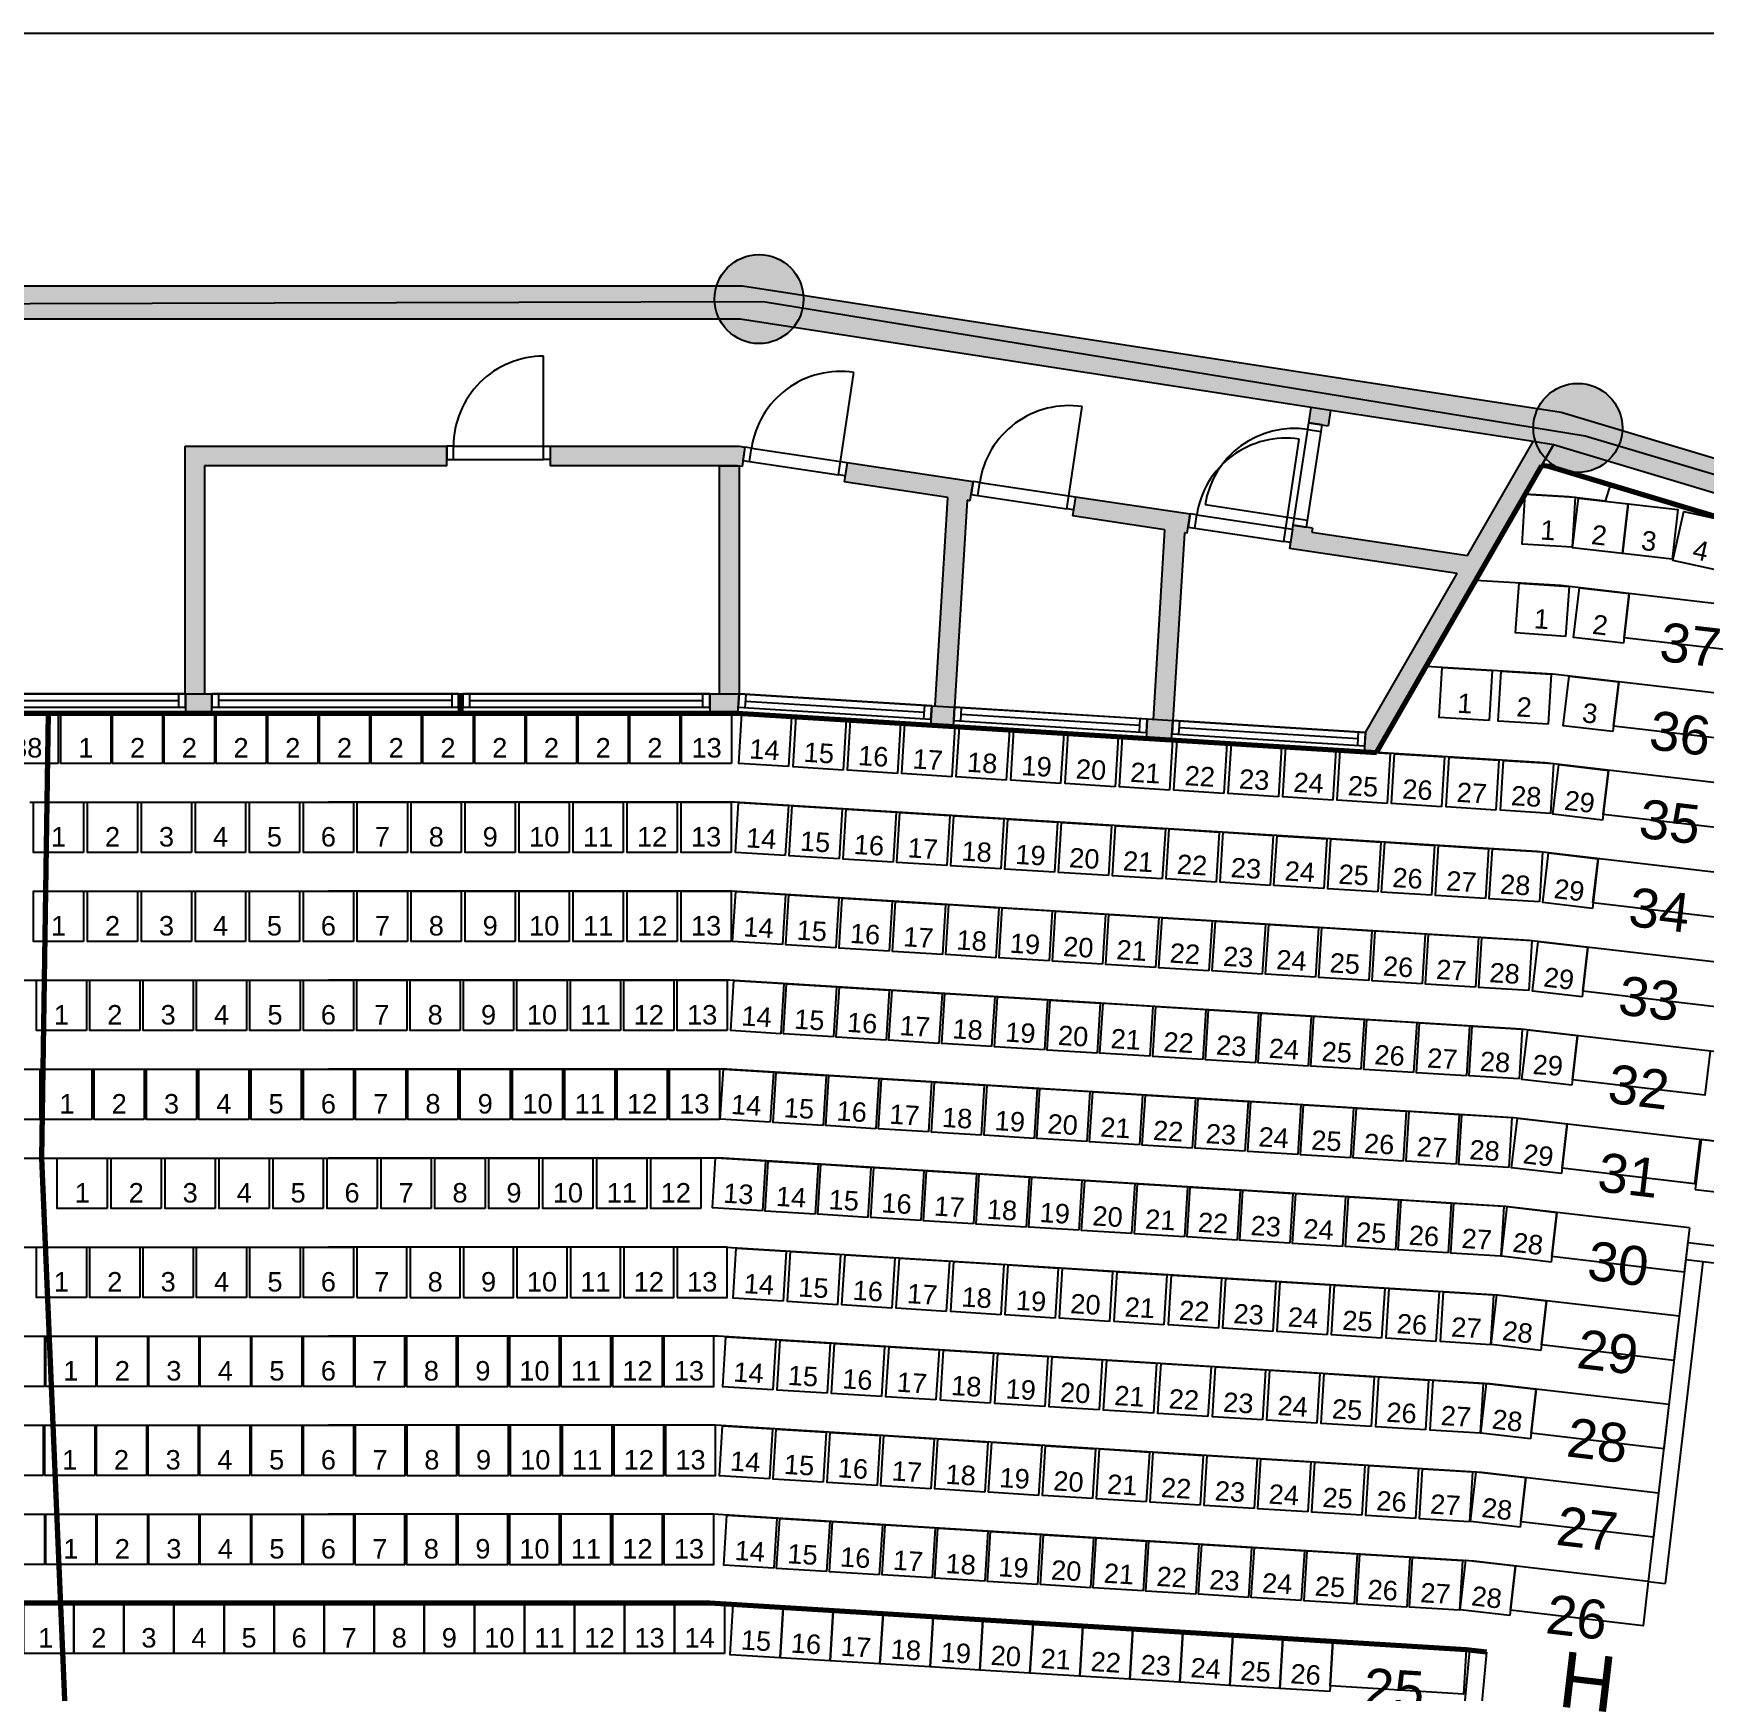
# Model space of a CAD drawing. Header units: millimetres. Extents: x 42980 to 202332, y 27411 to 140378.
# Drawn here: x 116102 to 131123, y 125474 to 140378 of the extents above; entities that cross this region are included whole.
import ezdxf
from ezdxf.enums import TextEntityAlignment as Align

# ---------------------------------------------------------------- set-up
doc = ezdxf.new("R2010")
doc.units = ezdxf.units.MM
doc.header["$LTSCALE"] = 100
doc.layers.get('0').update_dxf_attribs({"linetype": 'CONTINUOUS'})
for name, color, linetype in [('_insida yttervägg arena', 6, 'CONTINUOUS'), ('_kontur regicentral', 5, 'CONTINUOUS'), ('A-3311-EA-', 3, 'CONTINUOUS'), ('A-3311-FYLL', 1, 'CONTINUOUS'), ('A-33111---', 1, 'CONTINUOUS'), ('A-3312-EA-', 7, 'CONTINUOUS'), ('A-3312-FYLL', 7, 'CONTINUOUS'), ('A-3320-EA-', 3, 'CONTINUOUS'), ('A-3320-FYLL', 3, 'CONTINUOUS'), ('A-3651-EA-', 1, 'CONTINUOUS'), ('A-3652-EA-', 1, 'CONTINUOUS'), ('D-RADER', 252, 'CONTINUOUS'), ('E-RADER', 252, 'CONTINUOUS'), ('E-STOLAR', 1, 'CONTINUOUS'), ('E-STOLNUMMER', 7, 'CONTINUOUS'), ('G-RADER', 252, 'CONTINUOUS'), ('G-RADNUMMER', 4, 'CONTINUOUS'), ('G-STOLAR', 1, 'CONTINUOUS'), ('G-STOLAR_TELE_2', 3, 'CONTINUOUS'), ('G-STOLNUMMER', 7, 'CONTINUOUS'), ('G-TRAPPA', 254, 'CONTINUOUS'), ('H-RADER', 252, 'CONTINUOUS'), ('H-RADNUMMER', 4, 'CONTINUOUS'), ('H-STOLAR', 1, 'CONTINUOUS'), ('H-STOLNUMMER', 7, 'CONTINUOUS'), ('H-TRAPPA', 254, 'CONTINUOUS'), ('SEKTIONS_NR', 4, 'CONTINUOUS')]:
    doc.layers.add(name, color=color, linetype=linetype)
doc.layers.add('SEKTIONER', color=4, linetype='CONTINUOUS', lineweight=70)
doc.styles.add('ARIAL', font='arial.ttf')

# ---------------------------------------------------------------- blocks, each defined once
blk = doc.blocks.new('*U5')
at = {"layer": 'A-3652-EA-'}
for p, q in [((0, -60), (0, 60)), ((0, 60), (60, 60)), ((60, 60), (60, -60)), ((870, 60), (60, 60)), ((870, 60), (870, -60)), ((930, 60), (870, 60)), ((930, -60), (930, 60)), ((60, -60), (0, -60)), ((60, -60), (60, -870)), ((870, -60), (60, -60)), ((870, -60), (930, -60))]:
    blk.add_line(p, q, dxfattribs=at)
blk.add_arc((60, -60), 810, 270, 0, dxfattribs=at)
blk = doc.blocks.new('*U6')
at = {"layer": 'A-3652-EA-'}
for p, q in [((0, -60), (0, 60)), ((0, 60), (60, 60)), ((60, 60), (60, -60)), ((870, 60), (60, 60)), ((870, 60), (870, -60)), ((930, 60), (870, 60)), ((930, -60), (930, 60)), ((60, -60), (0, -60)), ((60, -60), (60, -870)), ((870, -60), (60, -60)), ((870, -60), (930, -60))]:
    blk.add_line(p, q, dxfattribs=at)
blk.add_arc((60, -60), 810, 270, 0, dxfattribs=at)
blk = doc.blocks.new('*U7')
at = {"layer": 'A-3652-EA-'}
for p, q in [((0, -60), (0, 60)), ((0, 60), (60, 60)), ((60, 60), (60, -60)), ((870, 60), (60, 60)), ((870, 60), (870, -60)), ((930, 60), (870, 60)), ((930, -60), (930, 60)), ((60, -60), (0, -60)), ((60, -60), (60, -870)), ((870, -60), (60, -60)), ((870, -60), (930, -60))]:
    blk.add_line(p, q, dxfattribs=at)
blk.add_arc((60, -60), 810, 270, 0, dxfattribs=at)
blk = doc.blocks.new('*U8')
at = {"layer": 'A-3652-EA-'}
for p, q in [((0, -60), (0, 60)), ((0, 60), (60, 60)), ((60, 60), (60, -60)), ((870, 60), (60, 60)), ((870, 60), (870, -60)), ((930, 60), (870, 60)), ((930, -60), (930, 60)), ((60, -60), (0, -60)), ((60, -60), (60, -870)), ((870, -60), (60, -60)), ((870, -60), (930, -60))]:
    blk.add_line(p, q, dxfattribs=at)
blk.add_arc((60, -60), 810, 270, 0, dxfattribs=at)
blk = doc.blocks.new('*U9')
at = {"layer": 'A-3652-EA-'}
for p, q in [((60, 60), (0, 60)), ((0, 60), (0, -60)), ((870, 60), (60, 60)), ((60, -60), (60, 60)), ((930, 60), (870, 60)), ((870, 60), (870, -60)), ((930, -60), (930, 60)), ((60, -60), (0, -60)), ((870, -60), (60, -60)), ((930, -60), (870, -60)), ((870, -60), (870, -870))]:
    blk.add_line(p, q, dxfattribs=at)
blk.add_arc((870, -60), 810, 180, 270, dxfattribs=at)
blk = doc.blocks.new('*U13')
at = {"layer": 'A-3651-EA-'}
for p, q in [((2220, 60), (0, 60)), ((0, 60), (0, -60)), ((62.5, -60), (62.5, 60)), ((62.5, 0), (2157.5, 0)), ((2157.5, -60), (2157.5, 60)), ((2220, -60), (2220, 60)), ((0, -60), (2220, -60))]:
    blk.add_line(p, q, dxfattribs=at)
blk = doc.blocks.new('*U14')
at = {"layer": 'A-3651-EA-'}
for p, q in [((2220, 60), (0, 60)), ((0, 60), (0, -60)), ((62.5, -60), (62.5, 60)), ((62.5, 0), (2157.5, 0)), ((2157.5, -60), (2157.5, 60)), ((2220, -60), (2220, 60)), ((0, -60), (2220, -60))]:
    blk.add_line(p, q, dxfattribs=at)
blk = doc.blocks.new('*U15')
at = {"layer": 'A-3651-EA-'}
for p, q in [((2220, 60), (0, 60)), ((0, 60), (0, -60)), ((62.5, -60), (62.5, 60)), ((62.5, 0), (2157.5, 0)), ((2157.5, -60), (2157.5, 60)), ((2220, -60), (2220, 60)), ((0, -60), (2220, -60))]:
    blk.add_line(p, q, dxfattribs=at)
blk = doc.blocks.new('*U16')
at = {"layer": 'A-3651-EA-'}
for p, q in [((1735, 60), (0, 60)), ((0, 60), (0, -60)), ((62.5, -60), (62.5, 60)), ((62.5, 0), (1672.5, 0)), ((1672.5, -60), (1672.5, 60)), ((1735, -60), (1735, 60)), ((0, -60), (1735, -60))]:
    blk.add_line(p, q, dxfattribs=at)
blk = doc.blocks.new('*U17')
at = {"layer": 'A-3651-EA-'}
for p, q in [((1735, 60), (0, 60)), ((0, 60), (0, -60)), ((62.5, -60), (62.5, 60)), ((62.5, 0), (1672.5, 0)), ((1672.5, -60), (1672.5, 60)), ((1735, -60), (1735, 60)), ((0, -60), (1735, -60))]:
    blk.add_line(p, q, dxfattribs=at)
blk = doc.blocks.new('*U18')
at = {"layer": 'A-3651-EA-'}
for p, q in [((1735, 60), (0, 60)), ((0, 60), (0, -60)), ((62.5, -60), (62.5, 60)), ((62.5, 0), (1672.5, 0)), ((1672.5, -60), (1672.5, 60)), ((1735, -60), (1735, 60)), ((0, -60), (1735, -60))]:
    blk.add_line(p, q, dxfattribs=at)
blk = doc.blocks.new('*U44')
at = {"layer": 'G-STOLAR_TELE_2'}
blk.add_circle((0, 0), 400, dxfattribs=at)
blk = doc.blocks.new('*U53')
at = {"layer": 'G-STOLAR_TELE_2'}
blk.add_circle((0, 0), 400, dxfattribs=at)

msp = doc.modelspace()

# ---------------------------------------------------------------- hatches: boundary and pattern name
at = {"layer": 'A-3311-FYLL'}
for points in [[(127761, 136990), (127588, 137017), (127566, 136877), (127685, 136859), (127685, 136859), (127739, 136850)], [(127592, 135895), (128991, 135686), (129581, 136709), (129766, 136681), (128173, 133914), (128064, 133921), (128076, 134095), (128898, 135523), (127393, 135748), (127425, 135958), (127598, 135931)], [(119962, 134442), (119924, 134442), (119924, 134267), (119962, 134267)]]:
    msp.add_hatch(color=256, dxfattribs=at).paths.add_polyline_path(points)
h = msp.add_hatch(color=256, dxfattribs=at)
h.paths.add_polyline_path([(117704, 134442), (117470, 134442), (117470, 134267), (117704, 134267)])
h.paths.add_polyline_path([(117640, 136492), (119818, 136492), (119818, 136667), (117465, 136667), (117465, 134442), (117470, 134442), (117640, 134442)])
h = msp.add_hatch(color=256, dxfattribs=at)
h.paths.add_polyline_path([(122497, 136659), (122444, 136667), (120748, 136667), (120748, 136492), (122431, 136492), (122444, 136492), (122444, 136490), (122471, 136486)])
h.paths.add_polyline_path([(122444, 136490), (122431, 136492), (122269, 136492), (122269, 134442), (122434, 134442), (122444, 134441)])
h.paths.add_polyline_path([(122444, 134441), (122434, 134442), (122182, 134442), (122182, 134267), (122434, 134267)])
h = msp.add_hatch(color=256, dxfattribs=at)
h.paths.add_polyline_path([(124548, 136351), (123416, 136521), (123390, 136348), (124322, 136208), (124207, 134333), (124382, 134322), (124496, 136182), (124522, 136178)])
h.paths.add_polyline_path([(124382, 134322), (124176, 134335), (124165, 134160), (124371, 134147)])
h = msp.add_hatch(color=256, dxfattribs=at)
h.paths.add_polyline_path([(126499, 136059), (125468, 136214), (125442, 136041), (126273, 135916), (126169, 134212), (126343, 134202), (126447, 135890), (126473, 135886)])
h.paths.add_polyline_path([(126343, 134202), (126113, 134216), (126103, 134041), (126332, 134027)])
at = {"layer": 'A-3312-FYLL'}
msp.add_hatch(color=256, dxfattribs=at).paths.add_polyline_path([(122476, 138109), (118753, 138109), (115030, 138109), (107673, 136974), (100547, 134829), (93532, 131615), (86845, 127542), (80332, 122511), (76121, 118537), (76356, 118346), (80476, 122234), (87015, 127294), (93673, 131350), (100653, 134548), (107739, 136681), (107925, 136709), (115053, 137809), (118753, 137809), (122453, 137809), (129766, 136681), (136852, 134548), (143833, 131350), (150490, 127294), (157029, 122234), (161149, 118346), (161384, 118537), (157173, 122511), (150660, 127542), (143974, 131615), (136958, 134829), (129833, 136974)])
at = {"layer": 'A-3320-FYLL'}
for points in [[(123024, 137990, 1), (122224, 137990, 1)], [(130384, 136832, 1), (129584, 136832, 1)]]:
    msp.add_hatch(color=256, dxfattribs=at).paths.add_polyline_path(points)

# ---------------------------------------------------------------- linework, layer by layer
msp.add_lwpolyline([(42980, 27411), (202332, 27411), (202332, 140378), (42980, 140378)], close=True)
at = {"layer": '_insida yttervägg arena'}
msp.add_lwpolyline([(100713, 134688), (107536, 136866), (114969, 137946), (122660, 137968), (130050, 136761), (136915, 134716), (144135, 131341), (150884, 127311), (157147, 122310), (161230, 118426), (159973, 117384), (162841, 113601), (164196, 114618), (167369, 109271), (170127, 101958), (171790, 94652), (172663, 87507), (172607, 80521)], dxfattribs=at)
at = {"layer": '_kontur regicentral'}
msp.add_lwpolyline([(107739, 136681), (109332, 133914), (115098, 134267), (122429, 134267), (128173, 133914), (129766, 136681)], dxfattribs=at)
at = {"layer": 'A-3311-EA-'}
for p, q in [((127566, 136877), (127588, 137017)), ((127566, 136877), (127739, 136850)), ((127761, 136990), (127739, 136850)), ((128991, 135686), (129581, 136709)), ((117465, 134442), (117465, 136667)), ((117465, 136667), (119818, 136667)), ((119818, 136492), (119818, 136667)), ((120748, 136667), (120748, 136492)), ((120748, 136667), (122444, 136667)), ((122444, 136667), (122497, 136659)), ((122497, 136659), (122471, 136486)), ((129766, 136681), (128173, 133914)), ((117640, 136492), (117640, 134442)), ((119818, 136492), (117640, 136492)), ((122431, 136492), (120748, 136492)), ((122269, 134442), (122269, 136492)), ((122269, 136492), (122444, 136492)), ((122471, 136486), (122431, 136492)), ((122444, 136492), (122444, 134442)), ((123416, 136521), (123390, 136348)), ((123416, 136521), (124548, 136351)), ((124322, 136208), (123390, 136348)), ((124522, 136178), (124548, 136351)), ((124207, 134333), (124322, 136208)), ((124496, 136182), (124382, 134322)), ((124522, 136178), (124496, 136182)), ((125468, 136214), (125442, 136041)), ((125468, 136214), (126499, 136059)), ((126273, 135916), (125442, 136041)), ((126473, 135886), (126499, 136059)), ((127419, 135921), (127425, 135958)), ((127598, 135931), (127425, 135958)), ((126169, 134212), (126273, 135916)), ((126447, 135890), (126343, 134202)), ((126473, 135886), (126447, 135890)), ((127419, 135921), (127393, 135748)), ((127419, 135921), (127419, 135921)), ((127598, 135931), (127592, 135895)), ((127592, 135895), (128991, 135686)), ((128898, 135523), (127393, 135748)), ((128076, 134095), (128898, 135523)), ((117470, 134442), (117704, 134442)), ((117470, 134442), (117470, 134267)), ((117704, 134267), (117704, 134442)), ((119924, 134442), (119962, 134442)), ((119924, 134442), (119924, 134267)), ((119962, 134267), (119962, 134442)), ((122182, 134442), (122182, 134267)), ((122182, 134442), (122434, 134442)), ((122434, 134442), (122444, 134441)), ((122434, 134266), (122444, 134441)), ((124176, 134335), (124165, 134160)), ((124176, 134335), (124382, 134322)), ((124371, 134147), (124382, 134322)), ((122429, 134267), (122182, 134267)), ((122434, 134266), (122429, 134267)), ((124371, 134147), (124165, 134160)), ((126113, 134216), (126103, 134041)), ((126113, 134216), (126343, 134202)), ((126332, 134027), (126343, 134202)), ((126332, 134027), (126103, 134041)), ((128075, 134095), (128064, 133921)), ((128075, 134095), (128076, 134095)), ((128173, 133914), (128064, 133921))]:
    msp.add_line(p, q, dxfattribs=at)
at = {"layer": 'A-3311-FYLL'}
for p, q in [((127761, 136990), (127588, 137017)), ((129766, 136681), (129581, 136709))]:
    msp.add_line(p, q, dxfattribs=at)
at = {"layer": 'A-33111---'}
for p, q in [((115250, 134442), (117470, 134442)), ((117704, 134442), (119924, 134442)), ((119962, 134442), (122182, 134442)), ((122444, 134441), (124176, 134335)), ((124382, 134322), (126113, 134216)), ((117470, 134267), (115250, 134267)), ((122452, 134267), (120232, 134267)), ((124165, 134160), (122434, 134266)), ((126103, 134041), (124371, 134147)), ((126343, 134202), (128075, 134095)), ((128064, 133921), (126332, 134027))]:
    msp.add_line(p, q, dxfattribs=at)
at = {"layer": 'A-3312-EA-'}
for p, q in [((115030, 138109), (122476, 138109)), ((122476, 138109), (129833, 136974)), ((122453, 137809), (115053, 137809)), ((127588, 137017), (122453, 137809)), ((129581, 136709), (127761, 136990)), ((129833, 136974), (136958, 134829)), ((136852, 134548), (129766, 136681)), ((129766, 136681), (129766, 136681))]:
    msp.add_line(p, q, dxfattribs=at)
at = {"layer": 'D-RADER'}
msp.add_line((115322, 126267), (116354, 126267), dxfattribs=at)
at = {"layer": 'E-RADER'}
for p, q in [((115150, 131867), (116132, 131867)), ((115175, 131067), (116164, 131067)), ((115199, 130267), (116196, 130267)), ((115224, 129467), (116227, 129467)), ((115248, 128667), (116259, 128667)), ((115273, 127867), (116290, 127867)), ((115297, 127067), (116322, 127067))]:
    msp.add_line(p, q, dxfattribs=at)
at = {"layer": 'E-STOLAR'}
for points in [[(116325, 133817), (115875, 133817), (115875, 134267), (116325, 134267)], [(116158, 130617), (115708, 130617), (115708, 131067), (116158, 131067)], [(116200, 128217), (115750, 128217), (115750, 128667), (116200, 128667)], [(116188, 127417), (115738, 127417), (115738, 127867), (116188, 127867)], [(116200, 126617), (115750, 126617), (115750, 127067), (116200, 127067)]]:
    msp.add_lwpolyline(points, close=True, dxfattribs=at)
at = {"layer": 'G-RADER'}
for p, q in [((116354, 126267), (118753, 126267)), ((122183, 126267), (118753, 126267)), ((128979, 125849), (122183, 126267)), ((129009, 125846), (128979, 125849)), ((129163, 125828), (129009, 125846))]:
    msp.add_line(p, q, dxfattribs=at)
at = {"layer": 'G-STOLAR'}
for points in [[(116465, 125817), (116015, 125817), (116015, 126267), (116465, 126267)], [(116915, 125817), (116465, 125817), (116465, 126267), (116915, 126267)], [(117365, 125817), (116915, 125817), (116915, 126267), (117365, 126267)], [(117815, 125817), (117365, 125817), (117365, 126267), (117815, 126267)], [(118265, 125817), (117815, 125817), (117815, 126267), (118265, 126267)], [(118715, 125817), (118265, 125817), (118265, 126267), (118715, 126267)], [(119165, 125817), (118715, 125817), (118715, 126267), (119165, 126267)], [(119615, 125817), (119165, 125817), (119165, 126267), (119615, 126267)], [(120065, 125817), (119615, 125817), (119615, 126267), (120065, 126267)], [(120515, 125817), (120065, 125817), (120065, 126267), (120515, 126267)], [(120965, 125817), (120515, 125817), (120515, 126267), (120965, 126267)], [(121415, 125817), (120965, 125817), (120965, 126267), (121415, 126267)], [(121865, 125817), (121415, 125817), (121415, 126267), (121865, 126267)], [(122315, 125817), (121865, 125817), (121865, 126267), (122315, 126267)], [(122813, 125778), (122364, 125805), (122392, 126255), (122841, 126227)], [(123262, 125750), (122813, 125778), (122841, 126227), (123290, 126199)], [(123711, 125723), (123262, 125750), (123290, 126199), (123739, 126172)], [(124161, 125695), (123711, 125723), (123739, 126172), (124188, 126144)], [(124610, 125667), (124161, 125695), (124188, 126144), (124637, 126117)], [(125059, 125640), (124610, 125667), (124637, 126117), (125087, 126089)], [(125508, 125612), (125059, 125640), (125087, 126089), (125536, 126061)], [(125957, 125585), (125508, 125612), (125536, 126061), (125985, 126034)], [(126406, 125557), (125957, 125585), (125985, 126034), (126434, 126006)], [(126856, 125529), (126406, 125557), (126434, 126006), (126883, 125979)], [(127305, 125502), (126856, 125529), (126883, 125979), (127332, 125951)], [(127754, 125474), (127305, 125501), (127332, 125950), (127781, 125923)]]:
    msp.add_lwpolyline(points, close=True, dxfattribs=at)
at = {"layer": 'G-TRAPPA'}
for p, q in [((129009, 125846), (128935, 125049)), ((129163, 125828), (129103, 125185))]:
    msp.add_line(p, q, dxfattribs=at)
msp.add_lwpolyline([(128979, 125849), (128955, 125450), (127757, 125524), (127781, 125923)], dxfattribs=at)
at = {"layer": 'H-RADER'}
for p, q in [((128173, 133914), (129659, 136495)), ((129722, 136485), (129659, 136495)), ((129722, 136485), (136781, 134360)), ((130233, 136174), (130277, 136318)), ((129902, 136212), (129510, 136236)), ((130233, 136174), (129902, 136212)), ((129831, 135415), (129065, 135462)), ((134484, 134872), (129831, 135415)), ((129760, 134618), (128619, 134688)), ((136746, 133802), (129760, 134618)), ((116308, 134267), (119023, 134267)), ((122429, 134267), (118753, 134267)), ((129689, 133821), (122429, 134267)), ((136634, 133010), (129689, 133821)), ((116069, 133467), (118753, 133467)), ((122404, 133467), (118753, 133467)), ((129618, 133024), (122404, 133467)), ((136522, 132218), (129618, 133024)), ((116101, 132667), (118753, 132667)), ((122380, 132667), (118753, 132667)), ((129547, 132226), (122380, 132667)), ((136409, 131425), (129547, 132226)), ((116132, 131867), (118753, 131867)), ((122355, 131867), (118753, 131867)), ((129476, 131429), (122355, 131867)), ((136297, 130633), (129476, 131429)), ((116164, 131067), (118753, 131067)), ((122331, 131067), (118753, 131067)), ((129405, 130632), (122331, 131067)), ((136185, 129841), (129405, 130632)), ((116196, 130267), (118753, 130267)), ((122306, 130267), (118753, 130267)), ((129334, 129835), (122306, 130267)), ((130988, 129642), (129334, 129835)), ((116227, 129467), (118753, 129467)), ((122282, 129467), (118753, 129467)), ((129263, 129038), (122282, 129467)), ((130895, 128847), (129263, 129038)), ((116259, 128667), (118753, 128667)), ((122257, 128667), (118753, 128667)), ((129192, 128241), (122257, 128667)), ((130802, 128053), (129192, 128241)), ((116290, 127867), (118753, 127867)), ((122233, 127867), (118753, 127867)), ((129121, 127444), (122233, 127867)), ((130709, 127258), (129121, 127444)), ((116322, 127067), (118753, 127067)), ((122208, 127067), (118753, 127067)), ((129050, 126646), (122208, 127067)), ((130616, 126464), (129050, 126646))]:
    msp.add_line(p, q, dxfattribs=at)
at = {"layer": 'H-STOLAR'}
for points in [[(129932, 135760), (129483, 135787), (129510, 136236), (129959, 136209)], [(130384, 135703), (129937, 135755), (129989, 136202), (130436, 136150)], [(130831, 135651), (130384, 135703), (130436, 136150), (130883, 136098)], [(131279, 135545), (130839, 135641), (130936, 136081), (131375, 135984)], [(129873, 134957), (129425, 134989), (129457, 135438), (129906, 135406)], [(130393, 134896), (129946, 134949), (129998, 135396), (130445, 135343)], [(129186, 134202), (128737, 134230), (128764, 134679), (129213, 134651)], [(129718, 134170), (129269, 134197), (129296, 134646), (129745, 134619)], [(130300, 134102), (129853, 134154), (129905, 134601), (130352, 134549)], [(116798, 133817), (116348, 133817), (116348, 134267), (116798, 134267)], [(117263, 133817), (116813, 133817), (116813, 134267), (117263, 134267)], [(117728, 133817), (117278, 133817), (117278, 134267), (117728, 134267)], [(118193, 133817), (117743, 133817), (117743, 134267), (118193, 134267)], [(118658, 133817), (118208, 133817), (118208, 134267), (118658, 134267)], [(119123, 133817), (118673, 133817), (118673, 134267), (119123, 134267)], [(119588, 133817), (119138, 133817), (119138, 134267), (119588, 134267)], [(120053, 133817), (119603, 133817), (119603, 134267), (120053, 134267)], [(120518, 133817), (120068, 133817), (120068, 134267), (120518, 134267)], [(120983, 133817), (120533, 133817), (120533, 134267), (120983, 134267)], [(121448, 133817), (120998, 133817), (120998, 134267), (121448, 134267)], [(121913, 133817), (121463, 133817), (121463, 134267), (121913, 134267)], [(122378, 133817), (121928, 133817), (121928, 134267), (122378, 134267)], [(122890, 133788), (122441, 133815), (122468, 134264), (122917, 134237)], [(123379, 133757), (122930, 133785), (122957, 134234), (123407, 134207)], [(123868, 133727), (123419, 133755), (123446, 134204), (123896, 134177)], [(124357, 133697), (123908, 133725), (123936, 134174), (124385, 134147)], [(124846, 133667), (124397, 133695), (124425, 134144), (124874, 134117)], [(125335, 133637), (124886, 133665), (124914, 134114), (125363, 134086)], [(125824, 133607), (125375, 133635), (125403, 134084), (125852, 134056)], [(126313, 133577), (125864, 133605), (125892, 134054), (126341, 134026)], [(126802, 133547), (126353, 133575), (126381, 134024), (126830, 133996)], [(127292, 133517), (126842, 133545), (126870, 133994), (127319, 133966)], [(127781, 133487), (127331, 133515), (127359, 133964), (127808, 133936)], [(128270, 133457), (127821, 133485), (127848, 133934), (128297, 133906)], [(128759, 133427), (128310, 133455), (128337, 133904), (128786, 133876)], [(129248, 133397), (128799, 133425), (128826, 133874), (129275, 133846)], [(129737, 133367), (129288, 133395), (129315, 133844), (129765, 133816)], [(130207, 133307), (129760, 133359), (129813, 133806), (130260, 133754)], [(116553, 133017), (116103, 133017), (116103, 133467), (116553, 133467)], [(117038, 133017), (116588, 133017), (116588, 133467), (117038, 133467)], [(117523, 133017), (117073, 133017), (117073, 133467), (117523, 133467)], [(118008, 133017), (117558, 133017), (117558, 133467), (118008, 133467)], [(118493, 133017), (118043, 133017), (118043, 133467), (118493, 133467)], [(118978, 133017), (118528, 133017), (118528, 133467), (118978, 133467)], [(119463, 133017), (119013, 133017), (119013, 133467), (119463, 133467)], [(119948, 133017), (119498, 133017), (119498, 133467), (119948, 133467)], [(120433, 133017), (119983, 133017), (119983, 133467), (120433, 133467)], [(120918, 133017), (120468, 133017), (120468, 133467), (120918, 133467)], [(121403, 133017), (120953, 133017), (120953, 133467), (121403, 133467)], [(121888, 133017), (121438, 133017), (121438, 133467), (121888, 133467)], [(122373, 133017), (121923, 133017), (121923, 133467), (122373, 133467)], [(122860, 132988), (122411, 133015), (122439, 133465), (122888, 133437)], [(123344, 132958), (122895, 132986), (122923, 133435), (123372, 133407)], [(123829, 132928), (123379, 132956), (123407, 133405), (123856, 133378)], [(124313, 132899), (123863, 132926), (123891, 133375), (124340, 133348)], [(124797, 132869), (124348, 132896), (124375, 133346), (124824, 133318)], [(125281, 132839), (124832, 132867), (124859, 133316), (125308, 133288)], [(125765, 132809), (125316, 132837), (125343, 133286), (125792, 133259)], [(126249, 132780), (125800, 132807), (125827, 133256), (126277, 133229)], [(126733, 132750), (126284, 132778), (126311, 133227), (126761, 133199)], [(127217, 132720), (126768, 132748), (126796, 133197), (127245, 133169)], [(127701, 132691), (127252, 132718), (127280, 133167), (127729, 133140)], [(128185, 132661), (127736, 132688), (127764, 133138), (128213, 133110)], [(128669, 132631), (128220, 132659), (128248, 133108), (128697, 133080)], [(129153, 132601), (128704, 132629), (128732, 133078), (129181, 133050)], [(129638, 132572), (129188, 132599), (129216, 133048), (129665, 133021)], [(130115, 132513), (129668, 132565), (129720, 133012), (130167, 132960)], [(116553, 132217), (116103, 132217), (116103, 132667), (116553, 132667)], [(117038, 132217), (116588, 132217), (116588, 132667), (117038, 132667)], [(117523, 132217), (117073, 132217), (117073, 132667), (117523, 132667)], [(118008, 132217), (117558, 132217), (117558, 132667), (118008, 132667)], [(118493, 132217), (118043, 132217), (118043, 132667), (118493, 132667)], [(118978, 132217), (118528, 132217), (118528, 132667), (118978, 132667)], [(119463, 132217), (119013, 132217), (119013, 132667), (119463, 132667)], [(119948, 132217), (119498, 132217), (119498, 132667), (119948, 132667)], [(120433, 132217), (119983, 132217), (119983, 132667), (120433, 132667)], [(120918, 132217), (120468, 132217), (120468, 132667), (120918, 132667)], [(121403, 132217), (120953, 132217), (120953, 132667), (121403, 132667)], [(121888, 132217), (121438, 132217), (121438, 132667), (121888, 132667)], [(122373, 132217), (121923, 132217), (121923, 132667), (122373, 132667)], [(122836, 132188), (122386, 132215), (122414, 132665), (122863, 132637)], [(123315, 132158), (122865, 132186), (122893, 132635), (123342, 132608)], [(123794, 132129), (123345, 132157), (123372, 132606), (123821, 132578)], [(124273, 132100), (123824, 132127), (123851, 132576), (124300, 132549)], [(124752, 132070), (124303, 132098), (124330, 132547), (124779, 132519)], [(125231, 132041), (124782, 132068), (124809, 132517), (125259, 132490)], [(125710, 132011), (125261, 132039), (125289, 132488), (125738, 132460)], [(126189, 131982), (125740, 132009), (125768, 132459), (126217, 132431)], [(126668, 131952), (126219, 131980), (126247, 132429), (126696, 132402)], [(127147, 131923), (126698, 131951), (126726, 132400), (127175, 132372)], [(127626, 131894), (127177, 131921), (127205, 132370), (127654, 132343)], [(128106, 131864), (127656, 131892), (127684, 132341), (128133, 132313)], [(128585, 131835), (128136, 131862), (128163, 132311), (128612, 132284)], [(129064, 131805), (128615, 131833), (128642, 132282), (129091, 132254)], [(129543, 131776), (129094, 131803), (129121, 132253), (129570, 132225)], [(130022, 131718), (129575, 131770), (129627, 132217), (130074, 132165)], [(116578, 131417), (116128, 131417), (116128, 131867), (116578, 131867)], [(117058, 131417), (116608, 131417), (116608, 131867), (117058, 131867)], [(117538, 131417), (117088, 131417), (117088, 131867), (117538, 131867)], [(118018, 131417), (117568, 131417), (117568, 131867), (118018, 131867)], [(118498, 131417), (118048, 131417), (118048, 131867), (118498, 131867)], [(118978, 131417), (118528, 131417), (118528, 131867), (118978, 131867)], [(119458, 131417), (119008, 131417), (119008, 131867), (119458, 131867)], [(119938, 131417), (119488, 131417), (119488, 131867), (119938, 131867)], [(120418, 131417), (119968, 131417), (119968, 131867), (120418, 131867)], [(120898, 131417), (120448, 131417), (120448, 131867), (120898, 131867)], [(121378, 131417), (120928, 131417), (120928, 131867), (121378, 131867)], [(121858, 131417), (121408, 131417), (121408, 131867), (121858, 131867)], [(122338, 131417), (121888, 131417), (121888, 131867), (122338, 131867)], [(122819, 131387), (122370, 131415), (122397, 131864), (122846, 131837)], [(123293, 131358), (122844, 131386), (122871, 131835), (123321, 131807)], [(123767, 131329), (123318, 131357), (123346, 131806), (123795, 131778)], [(124241, 131300), (123792, 131328), (123820, 131777), (124269, 131749)], [(124715, 131271), (124266, 131298), (124294, 131748), (124743, 131720)], [(125189, 131242), (124740, 131269), (124768, 131719), (125217, 131691)], [(125664, 131213), (125214, 131240), (125242, 131689), (125691, 131662)], [(126138, 131184), (125688, 131211), (125716, 131660), (126165, 131633)], [(126612, 131154), (126163, 131182), (126190, 131631), (126639, 131604)], [(127086, 131125), (126637, 131153), (126664, 131602), (127113, 131574)], [(127560, 131096), (127111, 131124), (127138, 131573), (127588, 131545)], [(128034, 131067), (127585, 131095), (127612, 131544), (128062, 131516)], [(128508, 131038), (128059, 131066), (128087, 131515), (128536, 131487)], [(128982, 131009), (128533, 131036), (128561, 131486), (129010, 131458)], [(129456, 130980), (129007, 131007), (129035, 131456), (129484, 131429)], [(129929, 130923), (129482, 130976), (129534, 131423), (129981, 131370)], [(116628, 130617), (116178, 130617), (116178, 131067), (116628, 131067)], [(117098, 130617), (116648, 130617), (116648, 131067), (117098, 131067)], [(117568, 130617), (117118, 130617), (117118, 131067), (117568, 131067)], [(118038, 130617), (117588, 130617), (117588, 131067), (118038, 131067)], [(118508, 130617), (118058, 130617), (118058, 131067), (118508, 131067)], [(118978, 130617), (118528, 130617), (118528, 131067), (118978, 131067)], [(119448, 130617), (118998, 130617), (118998, 131067), (119448, 131067)], [(119918, 130617), (119468, 130617), (119468, 131067), (119918, 131067)], [(120388, 130617), (119938, 130617), (119938, 131067), (120388, 131067)], [(120858, 130617), (120408, 130617), (120408, 131067), (120858, 131067)], [(121328, 130617), (120878, 130617), (120878, 131067), (121328, 131067)], [(121798, 130617), (121348, 130617), (121348, 131067), (121798, 131067)], [(122268, 130617), (121818, 130617), (121818, 131067), (122268, 131067)], [(122725, 130592), (122276, 130619), (122304, 131068), (122753, 131041)], [(123199, 130562), (122750, 130590), (122778, 131039), (123227, 131012)], [(123674, 130533), (123224, 130561), (123252, 131010), (123701, 130983)], [(124148, 130504), (123699, 130532), (123726, 130981), (124175, 130953)], [(124622, 130475), (124173, 130503), (124200, 130952), (124649, 130924)], [(125096, 130446), (124647, 130474), (124674, 130923), (125123, 130895)], [(125570, 130417), (125121, 130444), (125148, 130894), (125598, 130866)], [(126044, 130388), (125595, 130415), (125623, 130865), (126072, 130837)], [(126518, 130359), (126069, 130386), (126097, 130835), (126546, 130808)], [(126992, 130330), (126543, 130357), (126571, 130806), (127020, 130779)], [(127466, 130300), (127017, 130328), (127045, 130777), (127494, 130750)], [(127941, 130271), (127491, 130299), (127519, 130748), (127968, 130720)], [(128415, 130242), (127965, 130270), (127993, 130719), (128442, 130691)], [(128889, 130213), (128440, 130241), (128467, 130690), (128916, 130662)], [(129363, 130184), (128914, 130212), (128941, 130661), (129390, 130633)], [(129836, 130129), (129389, 130181), (129441, 130628), (129888, 130576)], [(131040, 129988), (131487, 129936), (131540, 130383), (131093, 130435)], [(116766, 129817), (116316, 129817), (116316, 130267), (116766, 130267)], [(117251, 129817), (116801, 129817), (116801, 130267), (117251, 130267)], [(117736, 129817), (117286, 129817), (117286, 130267), (117736, 130267)], [(118221, 129817), (117771, 129817), (117771, 130267), (118221, 130267)], [(118706, 129817), (118256, 129817), (118256, 130267), (118706, 130267)], [(119191, 129817), (118741, 129817), (118741, 130267), (119191, 130267)], [(119676, 129817), (119226, 129817), (119226, 130267), (119676, 130267)], [(120161, 129817), (119711, 129817), (119711, 130267), (120161, 130267)], [(120646, 129817), (120196, 129817), (120196, 130267), (120646, 130267)], [(121131, 129817), (120681, 129817), (120681, 130267), (121131, 130267)], [(121616, 129817), (121166, 129817), (121166, 130267), (121616, 130267)], [(122101, 129817), (121651, 129817), (121651, 130267), (122101, 130267)], [(122654, 129794), (122205, 129822), (122233, 130271), (122682, 130244)], [(123129, 129765), (122679, 129793), (122707, 130242), (123156, 130214)], [(123603, 129736), (123153, 129764), (123181, 130213), (123630, 130185)], [(124077, 129707), (123628, 129735), (123655, 130184), (124104, 130156)], [(124551, 129678), (124102, 129706), (124129, 130155), (124578, 130127)], [(125025, 129649), (124576, 129676), (124603, 130126), (125053, 130098)], [(125499, 129620), (125050, 129647), (125077, 130096), (125527, 130069)], [(125973, 129591), (125524, 129618), (125552, 130067), (126001, 130040)], [(126447, 129561), (125998, 129589), (126026, 130038), (126475, 130011)], [(126921, 129532), (126472, 129560), (126500, 130009), (126949, 129982)], [(127395, 129503), (126946, 129531), (126974, 129980), (127423, 129952)], [(127870, 129474), (127420, 129502), (127448, 129951), (127897, 129923)], [(128344, 129445), (127895, 129473), (127922, 129922), (128371, 129894)], [(128818, 129416), (128369, 129443), (128396, 129893), (128845, 129865)], [(129292, 129387), (128843, 129414), (128870, 129864), (129319, 129836)], [(129743, 129334), (129297, 129386), (129349, 129833), (129796, 129781)], [(116578, 129017), (116128, 129017), (116128, 129467), (116578, 129467)], [(117058, 129017), (116608, 129017), (116608, 129467), (117058, 129467)], [(117538, 129017), (117088, 129017), (117088, 129467), (117538, 129467)], [(118018, 129017), (117568, 129017), (117568, 129467), (118018, 129467)], [(118498, 129017), (118048, 129017), (118048, 129467), (118498, 129467)], [(118978, 129017), (118528, 129017), (118528, 129467), (118978, 129467)], [(119008, 129017), (119458, 129017), (119458, 129467), (119008, 129467)], [(119488, 129017), (119938, 129017), (119938, 129467), (119488, 129467)], [(119968, 129017), (120418, 129017), (120418, 129467), (119968, 129467)], [(120448, 129017), (120898, 129017), (120898, 129467), (120448, 129467)], [(120928, 129017), (121378, 129017), (121378, 129467), (120928, 129467)], [(121408, 129017), (121858, 129017), (121858, 129467), (121408, 129467)], [(121888, 129017), (122338, 129017), (122338, 129467), (121888, 129467)], [(122840, 128982), (122391, 129009), (122419, 129458), (122868, 129431)], [(123329, 128951), (122880, 128979), (122908, 129428), (123357, 129401)], [(123818, 128921), (123369, 128949), (123397, 129398), (123846, 129371)], [(124307, 128891), (123858, 128919), (123886, 129368), (124335, 129341)], [(124796, 128861), (124347, 128889), (124375, 129338), (124824, 129311)], [(125286, 128831), (124836, 128859), (124864, 129308), (125313, 129280)], [(125775, 128801), (125325, 128829), (125353, 129278), (125802, 129250)], [(126264, 128771), (125815, 128799), (125842, 129248), (126291, 129220)], [(126753, 128741), (126304, 128769), (126331, 129218), (126780, 129190)], [(127242, 128711), (126793, 128739), (126820, 129188), (127269, 129160)], [(127731, 128681), (127282, 128709), (127309, 129158), (127759, 129130)], [(128220, 128651), (127771, 128679), (127798, 129128), (128248, 129100)], [(128709, 128621), (128260, 128649), (128288, 129098), (128737, 129070)], [(129198, 128591), (128749, 128619), (128777, 129068), (129226, 129040)], [(129651, 128540), (129204, 128592), (129256, 129039), (129703, 128987)], [(116663, 128217), (116213, 128217), (116213, 128667), (116663, 128667)], [(117126, 128217), (116676, 128217), (116676, 128667), (117126, 128667)], [(117589, 128217), (117139, 128217), (117139, 128667), (117589, 128667)], [(118052, 128217), (117602, 128217), (117602, 128667), (118052, 128667)], [(118515, 128217), (118065, 128217), (118065, 128667), (118515, 128667)], [(118978, 128217), (118528, 128217), (118528, 128667), (118978, 128667)], [(118991, 128217), (119441, 128217), (119441, 128667), (118991, 128667)], [(119454, 128217), (119904, 128217), (119904, 128667), (119454, 128667)], [(119917, 128217), (120367, 128217), (120367, 128667), (119917, 128667)], [(120380, 128217), (120830, 128217), (120830, 128667), (120380, 128667)], [(120843, 128217), (121293, 128217), (121293, 128667), (120843, 128667)], [(121306, 128217), (121756, 128217), (121756, 128667), (121306, 128667)], [(121769, 128217), (122219, 128217), (122219, 128667), (121769, 128667)], [(122747, 128186), (122298, 128213), (122325, 128662), (122774, 128635)], [(123236, 128156), (122787, 128183), (122814, 128632), (123264, 128605)], [(123725, 128126), (123276, 128153), (123303, 128602), (123753, 128575)], [(124214, 128096), (123765, 128123), (123793, 128572), (124242, 128545)], [(124703, 128066), (124254, 128093), (124282, 128542), (124731, 128515)], [(125192, 128036), (124743, 128063), (124771, 128512), (125220, 128485)], [(125681, 128006), (125232, 128033), (125260, 128482), (125709, 128455)], [(126170, 127975), (125721, 128003), (125749, 128452), (126198, 128425)], [(126659, 127945), (126210, 127973), (126238, 128422), (126687, 128395)], [(127149, 127915), (126699, 127943), (126727, 128392), (127176, 128365)], [(127638, 127885), (127188, 127913), (127216, 128362), (127665, 128335)], [(128127, 127855), (127678, 127883), (127705, 128332), (128154, 128304)], [(128616, 127825), (128167, 127853), (128194, 128302), (128643, 128274)], [(129105, 127795), (128656, 127823), (128683, 128272), (129132, 128244)], [(129558, 127745), (129111, 127797), (129163, 128244), (129610, 128192)], [(116653, 127417), (116203, 127417), (116203, 127867), (116653, 127867)], [(117118, 127417), (116668, 127417), (116668, 127867), (117118, 127867)], [(117583, 127417), (117133, 127417), (117133, 127867), (117583, 127867)], [(118048, 127417), (117598, 127417), (117598, 127867), (118048, 127867)], [(118513, 127417), (118063, 127417), (118063, 127867), (118513, 127867)], [(118978, 127417), (118528, 127417), (118528, 127867), (118978, 127867)], [(118993, 127417), (119443, 127417), (119443, 127867), (118993, 127867)], [(119458, 127417), (119908, 127417), (119908, 127867), (119458, 127867)], [(119923, 127417), (120373, 127417), (120373, 127867), (119923, 127867)], [(120388, 127417), (120838, 127417), (120838, 127867), (120388, 127867)], [(120853, 127417), (121303, 127417), (121303, 127867), (120853, 127867)], [(121318, 127417), (121768, 127417), (121768, 127867), (121318, 127867)], [(121783, 127417), (122233, 127417), (122233, 127867), (121783, 127867)], [(122717, 127386), (122268, 127414), (122295, 127863), (122744, 127835)], [(123201, 127356), (122752, 127384), (122779, 127833), (123228, 127806)], [(123685, 127327), (123236, 127354), (123263, 127803), (123712, 127776)], [(124169, 127297), (123720, 127324), (123747, 127774), (124197, 127746)], [(124653, 127267), (124204, 127295), (124232, 127744), (124681, 127716)], [(125137, 127237), (124688, 127265), (124716, 127714), (125165, 127687)], [(125621, 127208), (125172, 127235), (125200, 127684), (125649, 127657)], [(126105, 127178), (125656, 127206), (125684, 127655), (126133, 127627)], [(126589, 127148), (126140, 127176), (126168, 127625), (126617, 127597)], [(127074, 127119), (126624, 127146), (126652, 127595), (127101, 127568)], [(127558, 127089), (127108, 127116), (127136, 127566), (127585, 127538)], [(128042, 127059), (127593, 127087), (127620, 127536), (128069, 127508)], [(128526, 127029), (128077, 127057), (128104, 127506), (128553, 127478)], [(129010, 127000), (128561, 127027), (128588, 127476), (129037, 127449)], [(129465, 126950), (129018, 127003), (129070, 127450), (129517, 127397)], [(116663, 126617), (116213, 126617), (116213, 127067), (116663, 127067)], [(117126, 126617), (116676, 126617), (116676, 127067), (117126, 127067)], [(117589, 126617), (117139, 126617), (117139, 127067), (117589, 127067)], [(118052, 126617), (117602, 126617), (117602, 127067), (118052, 127067)], [(118515, 126617), (118065, 126617), (118065, 127067), (118515, 127067)], [(118978, 126617), (118528, 126617), (118528, 127067), (118978, 127067)], [(118991, 126617), (119441, 126617), (119441, 127067), (118991, 127067)], [(119454, 126617), (119904, 126617), (119904, 127067), (119454, 127067)], [(119917, 126617), (120367, 126617), (120367, 127067), (119917, 127067)], [(120380, 126617), (120830, 126617), (120830, 127067), (120380, 127067)], [(120843, 126617), (121293, 126617), (121293, 127067), (120843, 127067)], [(121306, 126617), (121756, 126617), (121756, 127067), (121306, 127067)], [(121769, 126617), (122219, 126617), (122219, 127067), (121769, 127067)], [(122757, 126582), (122308, 126610), (122336, 127059), (122785, 127031)], [(123231, 126553), (122782, 126581), (122810, 127030), (123259, 127002)], [(123705, 126524), (123256, 126551), (123284, 127001), (123733, 126973)], [(124179, 126495), (123730, 126522), (123758, 126971), (124207, 126944)], [(124654, 126466), (124204, 126493), (124232, 126942), (124681, 126915)], [(125128, 126437), (124679, 126464), (124706, 126913), (125155, 126886)], [(125602, 126407), (125153, 126435), (125180, 126884), (125629, 126857)], [(126076, 126378), (125627, 126406), (125654, 126855), (126103, 126827)], [(126550, 126349), (126101, 126377), (126128, 126826), (126578, 126798)], [(127024, 126320), (126575, 126348), (126603, 126797), (127052, 126769)], [(127498, 126291), (127049, 126319), (127077, 126768), (127526, 126740)], [(127972, 126262), (127523, 126289), (127551, 126739), (128000, 126711)], [(128446, 126233), (127997, 126260), (128025, 126709), (128474, 126682)], [(128921, 126204), (128471, 126231), (128499, 126680), (128948, 126653)], [(129372, 126156), (128925, 126208), (128978, 126655), (129425, 126603)]]:
    msp.add_lwpolyline(points, close=True, dxfattribs=at)
at = {"layer": 'H-TRAPPA'}
for p, q in [((130988, 129642), (130616, 126464)), ((134334, 129114), (130972, 129507)), ((134316, 128960), (130954, 129353)), ((131108, 129335), (130770, 126446)), ((130616, 126464), (130770, 126446))]:
    msp.add_line(p, q, dxfattribs=at)
for points in [[(131637, 135204), (131591, 134807), (130399, 134946), (130445, 135343)], [(131544, 134410), (131498, 134012), (130306, 134151), (130352, 134549)], [(131451, 133615), (131405, 133218), (130213, 133357), (130260, 133754)], [(131359, 132820), (131312, 132423), (130120, 132562), (130167, 132960)], [(131266, 132026), (131220, 131628), (130028, 131768), (130074, 132165)], [(131173, 131231), (131127, 130834), (129935, 130973), (129981, 131370)], [(131080, 130437), (131034, 130039), (129842, 130178), (129888, 130576)], [(130988, 129642), (130941, 129245), (129749, 129384), (129796, 129781)], [(130895, 128847), (130848, 128450), (129656, 128589), (129703, 128987)], [(130802, 128053), (130756, 127655), (129564, 127795), (129610, 128192)], [(130709, 127258), (130663, 126861), (129471, 127000), (129517, 127397)], [(130616, 126464), (130570, 126066), (129378, 126205), (129425, 126603)]]:
    msp.add_lwpolyline(points, dxfattribs=at)
at = {"layer": 'SEKTIONER'}
for p, q in [((128173, 133914), (129659, 136495)), ((115076, 134267), (122429, 134267)), ((122429, 134267), (128173, 133914)), ((122183, 126267), (115322, 126267)), ((128979, 125849), (122183, 126267)), ((129163, 125828), (128979, 125849))]:
    msp.add_line(p, q, dxfattribs=at)
for points in [[(160993, 118218), (156934, 122050), (150377, 127129), (143739, 131173), (136781, 134360), (129722, 136485), (129659, 136495)], [(116234, 134267), (116175, 130267), (116477, 123146)]]:
    msp.add_lwpolyline(points, dxfattribs=at)

# ---------------------------------------------------------------- block references
at = {"layer": 'A-3320-EA-'}
for name, p in [('*U53', (122624, 137990)), ('*U44', (129984, 136832))]:
    msp.add_blockref(name, p, dxfattribs=at)
at = {"layer": 'A-3651-EA-'}
for name, p, rotation in [('*U13', (115250, 134382), 359.9999999999881), ('*U14', (119924, 134382), 179.9999999999881), ('*U15', (119962, 134382), 359.9999999999881), ('*U16', (122441, 134381), 356.4853651415346), ('*U17', (124378, 134262), 356.4853651415346), ('*U18', (126340, 134142), 356.4853651415346)]:
    msp.add_blockref(name, p, dxfattribs=dict(at, rotation=rotation))
at = {"layer": 'A-3652-EA-'}
for name, p, rotation in [('*U5', (120748, 136607), 179.9999999999983), ('*U6', (123407, 136462), 171.4775825853586), ('*U7', (125459, 136154), 171.4775825853586), ('*U9', (127626, 136868), 261.2309564883583), ('*U8', (127410, 135862), 171.4775825853586)]:
    msp.add_blockref(name, p, dxfattribs=dict(at, rotation=rotation))

# ---------------------------------------------------------------- texts
at = {"layer": 'E-STOLNUMMER', "style": 'ARIAL'}
msp.add_text('38', height=175, rotation=360, dxfattribs=at).set_placement((116046, 133817), align=Align.BOTTOM_CENTER)
at = {"layer": 'G-RADNUMMER', "style": 'ARIAL'}
msp.add_text('25', height=350, rotation=356.4854, dxfattribs=at).set_placement((128050, 125337))
at = {"layer": 'G-STOLNUMMER', "style": 'ARIAL'}
for s, rotation, p in [('1', 360, (116212, 125817)), ('2', 360, (116690, 125817)), ('3', 360, (117140, 125817)), ('4', 360, (117590, 125817)), ('5', 360, (118040, 125817)), ('6', 360, (118490, 125817)), ('7', 360, (118940, 125817)), ('8', 360, (119390, 125817)), ('9', 360, (119840, 125817)), ('10', 360, (120290, 125817)), ('11', 360, (120740, 125817)), ('12', 360, (121190, 125817)), ('13', 360, (121640, 125817)), ('14', 360, (122090, 125817)), ('15', 356.4854, (122589, 125792)), ('16', 356.4854, (123038, 125764)), ('17', 356.4854, (123487, 125736)), ('18', 356.4854, (123936, 125709)), ('19', 356.4854, (124385, 125681)), ('20', 356.4854, (124834, 125654)), ('21', 356.4854, (125283, 125626)), ('22', 356.4854, (125733, 125598)), ('23', 356.4854, (126182, 125571)), ('24', 356.4854, (126631, 125543)), ('25', 356.4854, (127080, 125516)), ('26', 356.4854, (127529, 125488))]:
    msp.add_text(s, height=175, rotation=rotation, dxfattribs=at).set_placement(p, align=Align.BOTTOM_CENTER)
at = {"layer": 'H-RADNUMMER', "style": 'ARIAL'}
for s, p in [('37', (130706, 134740)), ('36', (130613, 133946)), ('35', (130521, 133151)), ('34', (130428, 132357)), ('33', (130335, 131562)), ('32', (130242, 130767)), ('31', (130149, 129973)), ('30', (130057, 129178)), ('29', (129964, 128384)), ('28', (129871, 127589)), ('27', (129778, 126794)), ('26', (129685, 126000))]:
    msp.add_text(s, height=350, rotation=353.34, dxfattribs=at).set_placement(p)
at = {"layer": 'H-STOLNUMMER', "style": 'ARIAL'}
for s, rotation, p in [('1', 356.4854, (129707, 135773)), ('2', 353.34, (130160, 135729)), ('3', 353.34, (130607, 135677)), ('4', 347.6336, (131059, 135593)), ('1', 356.4854, (129649, 134975)), ('2', 353.34, (130169, 134922)), ('1', 356.4854, (128961, 134216)), ('2', 356.4854, (129493, 134183)), ('3', 353.34, (130077, 134128)), ('1', 360, (116573, 133817)), ('2', 360, (117038, 133817)), ('2', 360, (117503, 133817)), ('2', 360, (117968, 133817)), ('2', 360, (118433, 133817)), ('2', 360, (118898, 133817)), ('2', 360, (119363, 133817)), ('2', 360, (119828, 133817)), ('2', 360, (120293, 133817)), ('2', 360, (120758, 133817)), ('2', 360, (121223, 133817)), ('2', 360, (121688, 133817)), ('13', 360, (122153, 133817)), ('14', 356.4854, (122665, 133801)), ('15', 356.4854, (123154, 133771)), ('16', 356.4854, (123643, 133741)), ('17', 356.4854, (124132, 133711)), ('18', 356.4854, (124622, 133681)), ('19', 356.4854, (125111, 133651)), ('20', 356.4854, (125600, 133621)), ('21', 356.4854, (126089, 133591)), ('22', 356.4854, (126578, 133561)), ('23', 356.4854, (127067, 133531)), ('24', 356.4854, (127556, 133501)), ('25', 356.4854, (128045, 133471)), ('26', 356.4854, (128534, 133441)), ('27', 356.4854, (129023, 133411)), ('28', 356.4854, (129512, 133381)), ('29', 353.34, (129984, 133333)), ('1', 360, (116328, 133017)), ('2', 360, (116813, 133017)), ('3', 360, (117298, 133017)), ('4', 360, (117783, 133017)), ('5', 360, (118268, 133017)), ('6', 360, (118753, 133017)), ('7', 360, (119238, 133017)), ('8', 360, (119723, 133017)), ('9', 360, (120208, 133017)), ('10', 360, (120693, 133017)), ('11', 360, (121178, 133017)), ('12', 360, (121663, 133017)), ('13', 360, (122148, 133017)), ('14', 356.4854, (122636, 133002)), ('15', 356.4854, (123120, 132972)), ('16', 356.4854, (123604, 132942)), ('17', 356.4854, (124088, 132912)), ('18', 356.4854, (124572, 132883)), ('19', 356.4854, (125056, 132853)), ('20', 356.4854, (125540, 132823)), ('21', 356.4854, (126024, 132794)), ('22', 356.4854, (126508, 132764)), ('23', 356.4854, (126993, 132734)), ('24', 356.4854, (127477, 132704)), ('25', 356.4854, (127961, 132675)), ('26', 356.4854, (128445, 132645)), ('27', 356.4854, (128929, 132615)), ('28', 356.4854, (129413, 132585)), ('29', 353.34, (129891, 132539)), ('1', 360, (116328, 132217)), ('2', 360, (116813, 132217)), ('3', 360, (117298, 132217)), ('4', 360, (117783, 132217)), ('5', 360, (118268, 132217)), ('6', 360, (118753, 132217)), ('7', 360, (119238, 132217)), ('8', 360, (119723, 132217)), ('9', 360, (120208, 132217)), ('10', 360, (120693, 132217)), ('11', 360, (121178, 132217)), ('12', 360, (121663, 132217)), ('13', 360, (122148, 132217)), ('14', 356.4854, (122611, 132202)), ('15', 356.4854, (123090, 132172)), ('16', 356.4854, (123569, 132143)), ('17', 356.4854, (124048, 132113)), ('18', 356.4854, (124527, 132084)), ('19', 356.4854, (125006, 132055)), ('20', 356.4854, (125486, 132025)), ('21', 356.4854, (125965, 131996)), ('22', 356.4854, (126444, 131966)), ('23', 356.4854, (126923, 131937)), ('24', 356.4854, (127402, 131907)), ('25', 356.4854, (127881, 131878)), ('26', 356.4854, (128360, 131849)), ('27', 356.4854, (128839, 131819)), ('28', 356.4854, (129318, 131790)), ('29', 353.34, (129798, 131744)), ('1', 360, (116353, 131417)), ('2', 360, (116833, 131417)), ('3', 360, (117313, 131417)), ('4', 360, (117793, 131417)), ('5', 360, (118273, 131417)), ('6', 360, (118753, 131417)), ('7', 360, (119233, 131417)), ('8', 360, (119713, 131417)), ('9', 360, (120193, 131417)), ('10', 360, (120673, 131417)), ('11', 360, (121153, 131417)), ('12', 360, (121633, 131417)), ('13', 360, (122113, 131417)), ('14', 356.4854, (122594, 131401)), ('15', 356.4854, (123068, 131372)), ('16', 356.4854, (123543, 131343)), ('17', 356.4854, (124017, 131314)), ('18', 356.4854, (124491, 131285)), ('19', 356.4854, (124965, 131256)), ('20', 356.4854, (125439, 131226)), ('21', 356.4854, (125913, 131197)), ('22', 356.4854, (126387, 131168)), ('23', 356.4854, (126861, 131139)), ('24', 356.4854, (127335, 131110)), ('25', 356.4854, (127809, 131081)), ('26', 356.4854, (128284, 131052)), ('27', 356.4854, (128758, 131023)), ('28', 356.4854, (129232, 130993)), ('29', 356.4854, (129706, 130964)), ('1', 360, (116403, 130617)), ('2', 360, (116873, 130617)), ('3', 360, (117343, 130617)), ('4', 360, (117813, 130617)), ('5', 360, (118283, 130617)), ('6', 360, (118753, 130617)), ('7', 360, (119223, 130617)), ('8', 360, (119693, 130617)), ('9', 360, (120163, 130617)), ('10', 360, (120633, 130617)), ('11', 360, (121103, 130617)), ('12', 360, (121573, 130617)), ('13', 360, (122043, 130617)), ('14', 356.4854, (122501, 130605)), ('15', 356.4854, (122975, 130576)), ('16', 356.4854, (123449, 130547)), ('17', 356.4854, (123923, 130518)), ('18', 356.4854, (124397, 130489)), ('19', 356.4854, (124871, 130460)), ('20', 356.4854, (125345, 130431)), ('21', 356.4854, (125820, 130402)), ('22', 356.4854, (126294, 130372)), ('23', 356.4854, (126768, 130343)), ('24', 356.4854, (127242, 130314)), ('25', 356.4854, (127716, 130285)), ('26', 356.4854, (128190, 130256)), ('27', 356.4854, (128664, 130227)), ('28', 356.4854, (129138, 130198)), ('29', 353.34, (129613, 130155)), ('1', 360, (116541, 129817)), ('2', 360, (117026, 129817)), ('3', 360, (117511, 129817)), ('4', 360, (117996, 129817)), ('5', 360, (118481, 129817)), ('6', 360, (118966, 129817)), ('7', 360, (119451, 129817)), ('8', 360, (119936, 129817)), ('9', 360, (120421, 129817)), ('10', 360, (120906, 129817)), ('11', 360, (121391, 129817)), ('12', 360, (121876, 129817)), ('13', 356.4854, (122430, 129808)), ('14', 356.4854, (122904, 129779)), ('15', 356.4854, (123378, 129750)), ('16', 356.4854, (123852, 129721)), ('17', 356.4854, (124326, 129692)), ('18', 356.4854, (124800, 129663)), ('19', 356.4854, (125274, 129634)), ('20', 356.4854, (125749, 129604)), ('21', 356.4854, (126223, 129575)), ('22', 356.4854, (126697, 129546)), ('23', 356.4854, (127171, 129517)), ('24', 356.4854, (127645, 129488)), ('25', 356.4854, (128119, 129459)), ('26', 356.4854, (128593, 129430)), ('27', 356.4854, (129067, 129401)), ('28', 353.34, (129520, 129360)), ('1', 360, (116353, 129017)), ('2', 360, (116833, 129017)), ('3', 360, (117313, 129017)), ('4', 360, (117793, 129017)), ('5', 360, (118273, 129017)), ('6', 360, (118753, 129017)), ('7', 360, (119233, 129017)), ('8', 360, (119713, 129017)), ('9', 360, (120193, 129017)), ('10', 360, (120673, 129017)), ('11', 360, (121153, 129017)), ('12', 360, (121633, 129017)), ('13', 360, (122113, 129017)), ('14', 356.4854, (122616, 128995)), ('15', 356.4854, (123105, 128965)), ('16', 356.4854, (123594, 128935)), ('17', 356.4854, (124083, 128905)), ('18', 356.4854, (124572, 128875)), ('19', 356.4854, (125061, 128845)), ('20', 356.4854, (125550, 128815)), ('21', 356.4854, (126039, 128785)), ('22', 356.4854, (126528, 128755)), ('23', 356.4854, (127017, 128725)), ('24', 356.4854, (127506, 128695)), ('25', 356.4854, (127995, 128665)), ('26', 356.4854, (128485, 128635)), ('27', 356.4854, (128974, 128605)), ('28', 353.34, (129427, 128566)), ('1', 360, (116438, 128217)), ('2', 360, (116901, 128217)), ('3', 360, (117364, 128217)), ('4', 360, (117827, 128217)), ('5', 360, (118290, 128217)), ('6', 360, (118753, 128217)), ('7', 360, (119216, 128217)), ('8', 360, (119679, 128217)), ('9', 360, (120142, 128217)), ('10', 360, (120605, 128217)), ('11', 360, (121068, 128217)), ('12', 360, (121531, 128217)), ('13', 360, (121994, 128217)), ('14', 356.4854, (122522, 128200)), ('15', 356.4854, (123011, 128170)), ('16', 356.4854, (123500, 128139)), ('17', 356.4854, (123990, 128109)), ('18', 356.4854, (124479, 128079)), ('19', 356.4854, (124968, 128049)), ('20', 356.4854, (125457, 128019)), ('21', 356.4854, (125946, 127989)), ('22', 356.4854, (126435, 127959)), ('23', 356.4854, (126924, 127929)), ('24', 356.4854, (127413, 127899)), ('25', 356.4854, (127902, 127869)), ('26', 356.4854, (128391, 127839)), ('27', 356.4854, (128880, 127809)), ('28', 353.34, (129334, 127771)), ('1', 360, (116428, 127417)), ('2', 360, (116893, 127417)), ('3', 360, (117358, 127417)), ('4', 360, (117823, 127417)), ('5', 360, (118288, 127417)), ('6', 360, (118753, 127417)), ('7', 360, (119218, 127417)), ('8', 360, (119683, 127417)), ('9', 360, (120148, 127417)), ('10', 360, (120613, 127417)), ('11', 360, (121078, 127417)), ('12', 360, (121543, 127417)), ('13', 360, (122008, 127417)), ('14', 356.4854, (122492, 127400)), ('15', 356.4854, (122976, 127370)), ('16', 356.4854, (123460, 127340)), ('17', 356.4854, (123944, 127311)), ('18', 356.4854, (124429, 127281)), ('19', 356.4854, (124913, 127251)), ('20', 356.4854, (125397, 127222)), ('21', 356.4854, (125881, 127192)), ('22', 356.4854, (126365, 127162)), ('23', 356.4854, (126849, 127132)), ('24', 356.4854, (127333, 127103)), ('25', 356.4854, (127817, 127073)), ('26', 356.4854, (128301, 127043)), ('27', 356.4854, (128785, 127013)), ('28', 353.34, (129242, 126976)), ('1', 360, (116438, 126617)), ('2', 360, (116901, 126617)), ('3', 360, (117364, 126617)), ('4', 360, (117827, 126617)), ('5', 360, (118290, 126617)), ('6', 360, (118753, 126617)), ('7', 360, (119216, 126617)), ('8', 360, (119679, 126617)), ('9', 360, (120142, 126617)), ('10', 360, (120605, 126617)), ('11', 360, (121068, 126617)), ('12', 360, (121531, 126617)), ('13', 360, (121994, 126617)), ('14', 356.4854, (122533, 126596)), ('15', 356.4854, (123007, 126567)), ('16', 356.4854, (123481, 126538)), ('17', 356.4854, (123955, 126509)), ('18', 356.4854, (124429, 126479)), ('19', 356.4854, (124903, 126450)), ('20', 356.4854, (125377, 126421)), ('21', 356.4854, (125851, 126392)), ('22', 356.4854, (126325, 126363)), ('23', 356.4854, (126800, 126334)), ('24', 356.4854, (127274, 126305)), ('25', 356.4854, (127748, 126276)), ('26', 356.4854, (128222, 126246)), ('27', 356.4854, (128696, 126217)), ('28', 353.34, (129149, 126182))]:
    msp.add_text(s, height=175, rotation=rotation, dxfattribs=at).set_placement(p, align=Align.BOTTOM_CENTER)
at = {"layer": 'SEKTIONS_NR', "style": 'ARIAL'}
msp.add_text('H', height=500, rotation=353.34, dxfattribs=at).set_placement((129793, 125342))

doc.saveas('drawing.dxf')
